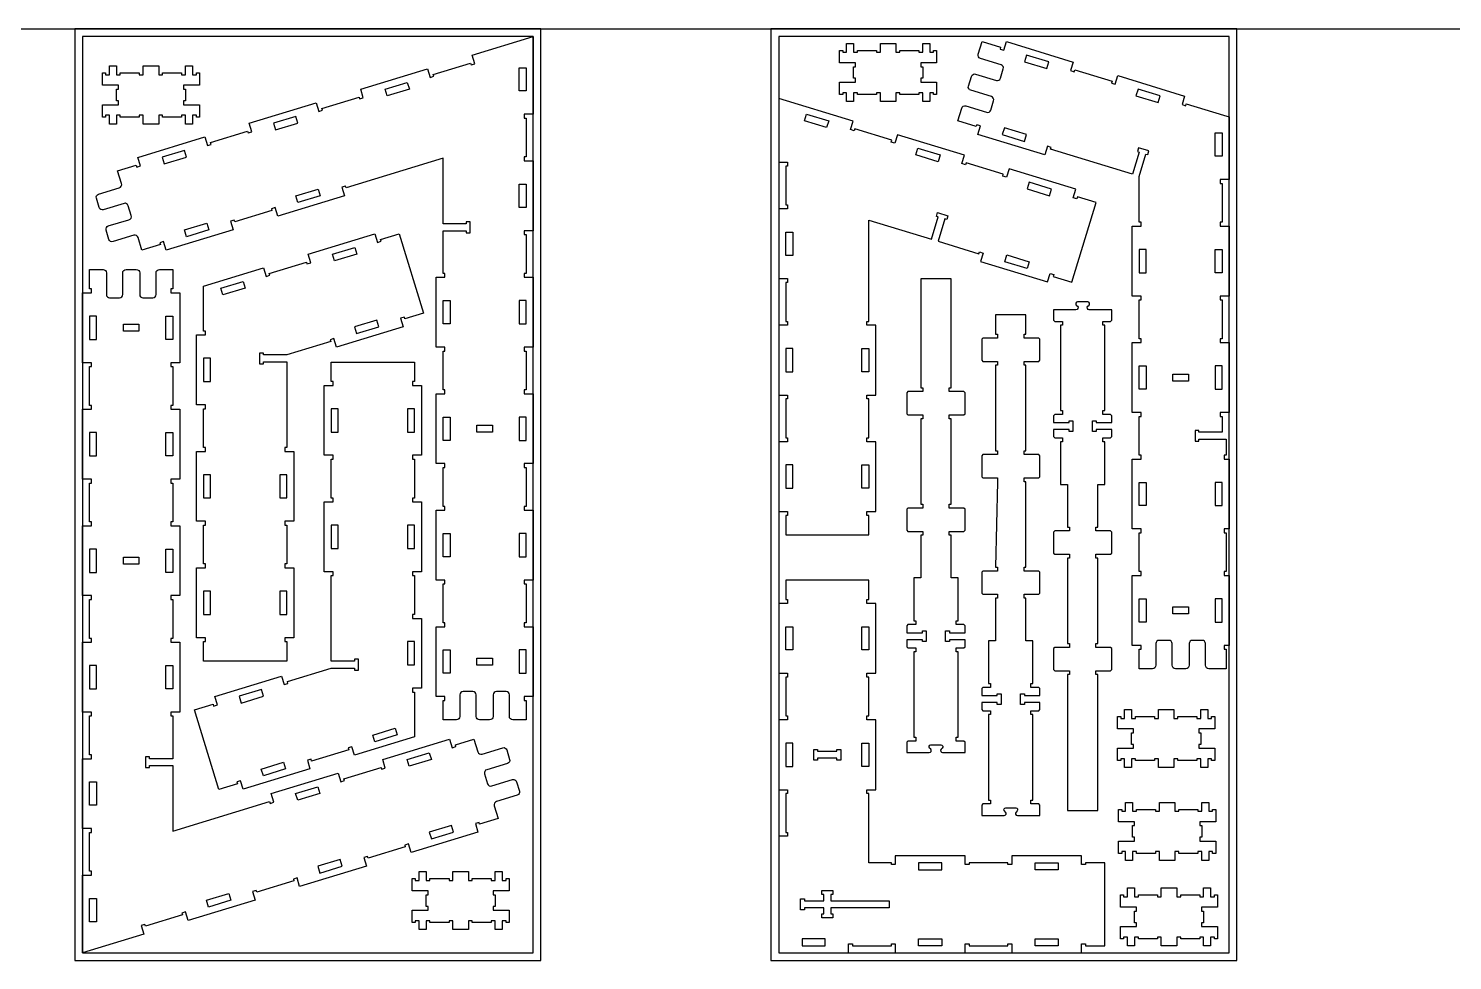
# Model space of a CAD drawing. Header units: inches. Extents: x -1745 to 48028, y -9858 to 20083.
# Drawn here: x 24337 to 28005, y 11554 to 13955 of the extents above; entities that cross this region are included whole.
import ezdxf

# ---------------------------------------------------------------- set-up
doc = ezdxf.new("R2010")
doc.units = ezdxf.units.IN
doc.header["$MEASUREMENT"] = 0
doc.header["$PDMODE"] = 34
doc.layers.add('6_ANYTOOL_CUTTHROUGH_OUTSI', color=5, linetype='Continuous')

msp = doc.modelspace()

# ---------------------------------------------------------------- linework, layer by layer
msp.add_line((16694.6, 13953.7), (31034.3, 13953.7))
at = {"color": 4}
for p, q in [((26965.1, 13868.6), (26965.1, 13868.6)), ((27215.4, 13085.5), (27215.4, 13085.5)), ((27393.4, 13085.5), (27393.4, 13085.5)), ((24788.4, 12805.3), (24788.4, 12805.3)), ((25331.2, 12615.2), (25331.2, 12615.2)), ((27215.4, 12485.5), (27215.4, 12485.5)), ((27393.4, 12485.5), (27393.4, 12485.5)), ((26287.4, 12353.7), (26287.4, 12353.7)), ((26483.4, 12053.7), (26483.4, 12053.7))]:
    msp.add_line(p, q, dxfattribs=at)
for points in [[(24456.9, 11553.7), (25656.9, 11553.7), (25656.9, 13953.7), (24456.9, 13953.7)], [(26249.4, 11553.7), (27449.4, 11553.7), (27449.4, 13953.7), (26249.4, 13953.7)], [(24476.9, 11573.7), (25636.9, 11573.7), (25636.9, 13933.7), (24476.9, 13933.7)], [(26269.4, 11573.7), (27429.4, 11573.7), (27429.4, 13933.7), (26269.4, 13933.7)], [(24958.9, 13318.9), (24957.4, 13323.6), (25053, 13352.9), (25054.5, 13348.1), (25064.1, 13351), (25057.3, 13373), (25229.5, 13425.6), (25236.2, 13403.6), (25245.8, 13406.5), (25244.3, 13411.3), (25292.1, 13425.9), (25354.6, 13221.3), (25306.8, 13206.6), (25305.4, 13211.4), (25295.8, 13208.5), (25302.5, 13186.5), (25130.4, 13133.9), (25123.7, 13155.9), (25114.1, 13153), (25115.6, 13148.2), (25002.4, 13113.6), (24942.4, 13113.6), (24942.4, 13118.6), (24932.4, 13118.6), (24932.4, 13090.6), (24942.4, 13090.6), (24942.4, 13095.6), (25002.4, 13095.6), (25002.4, 12875.3), (24997.4, 12875.3), (24997.4, 12865.3), (25020.4, 12865.3), (25020.4, 12685.3), (24997.4, 12685.3), (24997.4, 12675.3), (25002.4, 12675.3), (25002.4, 12575.3), (24997.4, 12575.3), (24997.4, 12565.3), (25020.4, 12565.3), (25020.4, 12385.3), (24997.4, 12385.3), (24997.4, 12375.3), (25002.4, 12375.3), (25002.4, 12325.3), (24788.4, 12325.3), (24788.4, 12375.3), (24793.4, 12375.3), (24793.4, 12385.3), (24770.4, 12385.3), (24770.4, 12565.3), (24793.4, 12565.3), (24793.4, 12575.3), (24788.4, 12575.3), (24788.4, 12675.3), (24793.4, 12675.3), (24793.4, 12685.3), (24770.4, 12685.3), (24770.4, 12865.3), (24793.4, 12865.3), (24793.4, 12875.3), (24788.4, 12875.3), (24788.4, 12975.3), (24793.4, 12975.3), (24793.4, 12985.3), (24770.4, 12985.3), (24770.4, 13165.3), (24793.4, 13165.3), (24793.4, 13175.3), (24788.4, 13175.3), (24788.4, 13275.3), (24788.4, 13290.8), (24942.6, 13337.9), (24949.3, 13315.9)], [(25160.7, 12101.6), (25162.2, 12096.8), (25066.6, 12067.6), (25065.1, 12072.4), (25055.5, 12069.5), (25062.2, 12047.5), (24890.1, 11994.9), (24883.4, 12016.9), (24873.8, 12014), (24875.3, 12009.2), (24827.5, 11994.6), (24764.9, 12199.2), (24812.7, 12213.8), (24814.2, 12209.1), (24823.8, 12212), (24817.1, 12234), (24989.2, 12286.6), (24995.9, 12264.6), (25005.5, 12267.5), (25004, 12272.3), (25117.2, 12306.9), (25177.2, 12306.9), (25177.2, 12301.9), (25187.2, 12301.9), (25187.2, 12329.9), (25177.2, 12329.9), (25177.2, 12324.9), (25117.2, 12324.9), (25117.2, 12545.2), (25122.2, 12545.2), (25122.2, 12555.2), (25099.2, 12555.2), (25099.2, 12735.2), (25122.2, 12735.2), (25122.2, 12745.2), (25117.2, 12745.2), (25117.2, 12845.2), (25122.2, 12845.2), (25122.2, 12855.2), (25099.2, 12855.2), (25099.2, 13035.2), (25122.2, 13035.2), (25122.2, 13045.2), (25117.2, 13045.2), (25117.2, 13095.2), (25331.2, 13095.2), (25331.2, 13045.2), (25326.2, 13045.2), (25326.2, 13035.2), (25349.2, 13035.2), (25349.2, 12855.2), (25326.2, 12855.2), (25326.2, 12845.2), (25331.2, 12845.2), (25331.2, 12745.2), (25326.2, 12745.2), (25326.2, 12735.2), (25349.2, 12735.2), (25349.2, 12555.2), (25326.2, 12555.2), (25326.2, 12545.2), (25331.2, 12545.2), (25331.2, 12445.2), (25326.2, 12445.2), (25326.2, 12435.2), (25349.2, 12435.2), (25349.2, 12255.2), (25326.2, 12255.2), (25326.2, 12245.2), (25331.2, 12245.2), (25331.2, 12145.2), (25331.2, 12129.7), (25177, 12082.6), (25170.3, 12104.6)], [(27324.4, 13064.5), (27324.4, 13046.5), (27284.4, 13046.5), (27284.4, 13064.5)], [(26501.4, 11805.7), (26501.4, 11983.7), (26496.4, 11983.7), (26496.4, 11993.7), (26519.4, 11993.7), (26519.4, 12173.7), (26496.4, 12173.7), (26496.4, 12183.7), (26501.4, 12183.7), (26501.4, 12283.7), (26496.4, 12283.7), (26496.4, 12293.7), (26519.4, 12293.7), (26519.4, 12473.7), (26496.4, 12473.7), (26496.4, 12483.7), (26501.4, 12483.7), (26501.4, 12533.7), (26287.4, 12533.7), (26287.4, 12483.7), (26292.4, 12483.7), (26292.4, 12473.7), (26269.4, 12473.7), (26269.4, 12293.7), (26292.4, 12293.7), (26292.4, 12283.7), (26287.4, 12283.7), (26287.4, 12183.7), (26292.4, 12183.7), (26292.4, 12173.7), (26269.4, 12173.7), (26269.4, 11993.7), (26292.4, 11993.7), (26292.4, 11983.7), (26287.4, 11983.7), (26287.4, 11883.7), (26292.4, 11883.7), (26292.4, 11873.7), (26269.4, 11873.7), (26269.4, 11573.7), (26449.4, 11573.7), (26449.4, 11596.7), (26459.4, 11596.7), (26459.4, 11591.7), (26559.4, 11591.7), (26559.4, 11596.7), (26569.4, 11596.7), (26569.4, 11573.7), (26749.4, 11573.7), (26749.4, 11596.7), (26759.4, 11596.7), (26759.4, 11591.7), (26859.4, 11591.7), (26859.4, 11596.7), (26869.4, 11596.7), (26869.4, 11573.7), (27049.4, 11573.7), (27049.4, 11596.7), (27059.4, 11596.7), (27059.4, 11591.7), (27109.4, 11591.7), (27109.4, 11805.7), (27059.4, 11805.7), (27059.4, 11800.7), (27049.4, 11800.7), (27049.4, 11823.7), (26869.4, 11823.7), (26869.4, 11800.7), (26859.4, 11800.7), (26859.4, 11805.7), (26759.4, 11805.7), (26759.4, 11800.7), (26749.4, 11800.7), (26749.4, 11823.7), (26569.4, 11823.7), (26569.4, 11800.7), (26559.4, 11800.7), (26559.4, 11805.7)], [(27324.4, 12464.5), (27324.4, 12446.5), (27284.4, 12446.5), (27284.4, 12464.5)], [(26419.4, 12069.7), (26419.4, 12074.7), (26369.4, 12074.7), (26369.4, 12069.7), (26359.4, 12069.7), (26359.4, 12097.7), (26369.4, 12097.7), (26369.4, 12092.7), (26419.4, 12092.7), (26419.4, 12097.7), (26429.4, 12097.7), (26429.4, 12069.7)], [(26335.4, 11689.7), (26335.4, 11684.7), (26325.4, 11684.7), (26325.4, 11712.7), (26335.4, 11712.7), (26335.4, 11707.7), (26385.4, 11707.7), (26385.4, 11723.7), (26380.4, 11723.7), (26380.4, 11733.7), (26408.4, 11733.7), (26408.4, 11723.7), (26403.4, 11723.7), (26403.4, 11707.7), (26553.4, 11707.7), (26553.4, 11689.7), (26403.4, 11689.7), (26403.4, 11673.7), (26408.4, 11673.7), (26408.4, 11663.7), (26380.4, 11663.7), (26380.4, 11673.7), (26385.4, 11673.7), (26385.4, 11689.7)]]:
    msp.add_lwpolyline(points, close=True)
for points in [[(26462.1, 13826.3), (26462.1, 13856.3), (26467.1, 13856.3), (26467.1, 13866.3), (26426.1, 13866.3), (26426.1, 13898.3), (26434.1, 13898.3), (26434.1, 13893.3), (26444.1, 13893.3), (26444.1, 13916.3), (26462.1, 13916.3), (26462.1, 13893.3), (26472.1, 13893.3), (26472.1, 13898.3), (26521.1, 13898.3), (26521.1, 13893.3), (26531.1, 13893.3), (26531.1, 13916.3), (26571.1, 13916.3), (26571.1, 13893.3), (26581.1, 13893.3), (26581.1, 13898.3), (26630.1, 13898.3), (26630.1, 13893.3), (26640.1, 13893.3), (26640.1, 13916.3), (26658.1, 13916.3), (26658.1, 13893.3), (26668.1, 13893.3), (26668.1, 13898.3), (26676.1, 13898.3), (26676.1, 13866.3), (26635.1, 13866.3), (26635.1, 13856.3), (26640.1, 13856.3), (26640.1, 13826.3), (26635.1, 13826.3), (26635.1, 13816.3), (26676.1, 13816.3), (26676.1, 13784.3), (26668.1, 13784.3), (26668.1, 13789.3), (26658.1, 13789.3), (26658.1, 13766.3), (26640.1, 13766.3), (26640.1, 13789.3), (26630.1, 13789.3), (26630.1, 13784.3), (26581.1, 13784.3), (26581.1, 13789.3), (26571.1, 13789.3), (26571.1, 13766.3), (26531.1, 13766.3), (26531.1, 13789.3), (26521.1, 13789.3), (26521.1, 13784.3), (26472.1, 13784.3), (26472.1, 13789.3), (26462.1, 13789.3), (26462.1, 13766.3), (26444.1, 13766.3), (26444.1, 13789.3), (26434.1, 13789.3), (26434.1, 13784.3), (26426.1, 13784.3), (26426.1, 13816.3), (26467.1, 13816.3), (26467.1, 13826.3), (26462.1, 13826.3)], [(24563.8, 13768.3), (24563.8, 13798.3), (24568.8, 13798.3), (24568.8, 13808.3), (24527.8, 13808.3), (24527.8, 13840.3), (24535.8, 13840.3), (24535.8, 13835.3), (24545.8, 13835.3), (24545.8, 13858.3), (24563.8, 13858.3), (24563.8, 13835.3), (24573.8, 13835.3), (24573.8, 13840.3), (24622.8, 13840.3), (24622.8, 13835.3), (24632.8, 13835.3), (24632.8, 13858.3), (24672.8, 13858.3), (24672.8, 13835.3), (24682.8, 13835.3), (24682.8, 13840.3), (24731.8, 13840.3), (24731.8, 13835.3), (24741.8, 13835.3), (24741.8, 13858.3), (24759.8, 13858.3), (24759.8, 13835.3), (24769.8, 13835.3), (24769.8, 13840.3), (24777.8, 13840.3), (24777.8, 13808.3), (24736.8, 13808.3), (24736.8, 13798.3), (24741.8, 13798.3), (24741.8, 13768.3), (24736.8, 13768.3), (24736.8, 13758.3), (24777.8, 13758.3), (24777.8, 13726.3), (24769.8, 13726.3), (24769.8, 13731.3), (24759.8, 13731.3), (24759.8, 13708.3), (24741.8, 13708.3), (24741.8, 13731.3), (24731.8, 13731.3), (24731.8, 13726.3), (24682.8, 13726.3), (24682.8, 13731.3), (24672.8, 13731.3), (24672.8, 13708.3), (24632.8, 13708.3), (24632.8, 13731.3), (24622.8, 13731.3), (24622.8, 13726.3), (24573.8, 13726.3), (24573.8, 13731.3), (24563.8, 13731.3), (24563.8, 13708.3), (24545.8, 13708.3), (24545.8, 13731.3), (24535.8, 13731.3), (24535.8, 13726.3), (24527.8, 13726.3), (24527.8, 13758.3), (24568.8, 13758.3), (24568.8, 13768.3), (24563.8, 13768.3)], [(26269.4, 13310.3), (26292.4, 13310.3), (26292.4, 13300.3), (26287.4, 13300.3), (26287.4, 13200.3), (26292.4, 13200.3), (26292.4, 13190.3), (26269.4, 13190.3), (26269.4, 13010.3), (26292.4, 13010.3), (26292.4, 13000.3), (26287.4, 13000.3), (26287.4, 12900.3), (26292.4, 12900.3), (26292.4, 12890.3), (26269.4, 12890.3), (26269.4, 12710.3), (26292.4, 12710.3), (26292.4, 12700.3), (26287.4, 12700.3), (26287.4, 12650.3), (26501.4, 12650.3), (26501.4, 12700.3), (26496.4, 12700.3), (26496.4, 12710.3), (26519.4, 12710.3), (26519.4, 12890.3), (26496.4, 12890.3), (26496.4, 12900.3), (26501.4, 12900.3), (26501.4, 13000.3), (26496.4, 13000.3), (26496.4, 13010.3), (26519.4, 13010.3), (26519.4, 13190.3), (26496.4, 13190.3), (26496.4, 13200.3), (26501.4, 13200.3), (26501.4, 13461.1), (26662.6, 13411.9), (26680.1, 13469.3), (26675.3, 13470.7), (26678.3, 13480.3), (26705, 13472.1), (26702.1, 13462.5), (26697.3, 13464), (26679.8, 13406.6), (26785, 13374.5), (26786.5, 13379.3), (26796, 13376.3), (26789.3, 13354.3), (26961.4, 13301.7), (26968.2, 13323.7), (26977.7, 13320.8), (26976.3, 13316), (27024.1, 13301.4), (27086.6, 13506.1), (27038.8, 13520.7), (27037.3, 13515.9), (27027.8, 13518.8), (27034.5, 13540.8), (26862.4, 13593.4), (26855.6, 13571.4), (26846.1, 13574.4), (26847.5, 13579.1), (26751.9, 13608.4), (26750.4, 13603.6), (26740.9, 13606.5), (26747.6, 13628.5), (26575.4, 13681.1), (26568.7, 13659.1), (26559.2, 13662), (26560.6, 13666.8), (26465, 13696), (26463.5, 13691.2), (26454, 13694.2), (26460.7, 13716.2), (26269.4, 13774.6), (26269.4, 13610.3), (26292.4, 13610.3), (26292.4, 13600.3), (26287.4, 13600.3), (26287.4, 13500.3), (26292.4, 13500.3), (26292.4, 13490.3), (26269.4, 13490.3), (26269.4, 13310.3)], [(24581.9, 13192.7), (24621.9, 13192.7), (24621.9, 13174.7), (24581.9, 13174.7), (24581.9, 13192.7)], [(25531.9, 12914.7), (25491.9, 12914.7), (25491.9, 12932.7), (25531.9, 12932.7), (25531.9, 12914.7)], [(24581.9, 12592.7), (24621.9, 12592.7), (24621.9, 12574.7), (24581.9, 12574.7), (24581.9, 12592.7)], [(25531.9, 12314.7), (25491.9, 12314.7), (25491.9, 12332.7), (25531.9, 12332.7), (25531.9, 12314.7)], [(27178.2, 12110.6), (27178.2, 12140.6), (27183.2, 12140.6), (27183.2, 12150.6), (27142.2, 12150.6), (27142.2, 12182.6), (27150.2, 12182.6), (27150.2, 12177.6), (27160.2, 12177.6), (27160.2, 12200.6), (27178.2, 12200.6), (27178.2, 12177.6), (27188.2, 12177.6), (27188.2, 12182.6), (27237.2, 12182.6), (27237.2, 12177.6), (27247.2, 12177.6), (27247.2, 12200.6), (27287.2, 12200.6), (27287.2, 12177.6), (27297.2, 12177.6), (27297.2, 12182.6), (27346.2, 12182.6), (27346.2, 12177.6), (27356.2, 12177.6), (27356.2, 12200.6), (27374.2, 12200.6), (27374.2, 12177.6), (27384.2, 12177.6), (27384.2, 12182.6), (27392.2, 12182.6), (27392.2, 12150.6), (27351.2, 12150.6), (27351.2, 12140.6), (27356.2, 12140.6), (27356.2, 12110.6), (27351.2, 12110.6), (27351.2, 12100.6), (27392.2, 12100.6), (27392.2, 12068.6), (27384.2, 12068.6), (27384.2, 12073.6), (27374.2, 12073.6), (27374.2, 12050.6), (27356.2, 12050.6), (27356.2, 12073.6), (27346.2, 12073.6), (27346.2, 12068.6), (27297.2, 12068.6), (27297.2, 12073.6), (27287.2, 12073.6), (27287.2, 12050.6), (27247.2, 12050.6), (27247.2, 12073.6), (27237.2, 12073.6), (27237.2, 12068.6), (27188.2, 12068.6), (27188.2, 12073.6), (27178.2, 12073.6), (27178.2, 12050.6), (27160.2, 12050.6), (27160.2, 12073.6), (27150.2, 12073.6), (27150.2, 12068.6), (27142.2, 12068.6), (27142.2, 12100.6), (27183.2, 12100.6), (27183.2, 12110.6), (27178.2, 12110.6)], [(27180.7, 11871.2), (27180.7, 11901.2), (27185.7, 11901.2), (27185.7, 11911.2), (27144.7, 11911.2), (27144.7, 11943.2), (27152.7, 11943.2), (27152.7, 11938.2), (27162.7, 11938.2), (27162.7, 11961.2), (27180.7, 11961.2), (27180.7, 11938.2), (27190.7, 11938.2), (27190.7, 11943.2), (27239.7, 11943.2), (27239.7, 11938.2), (27249.7, 11938.2), (27249.7, 11961.2), (27289.7, 11961.2), (27289.7, 11938.2), (27299.7, 11938.2), (27299.7, 11943.2), (27348.7, 11943.2), (27348.7, 11938.2), (27358.7, 11938.2), (27358.7, 11961.2), (27376.7, 11961.2), (27376.7, 11938.2), (27386.7, 11938.2), (27386.7, 11943.2), (27394.7, 11943.2), (27394.7, 11911.2), (27353.7, 11911.2), (27353.7, 11901.2), (27358.7, 11901.2), (27358.7, 11871.2), (27353.7, 11871.2), (27353.7, 11861.2), (27394.7, 11861.2), (27394.7, 11829.2), (27386.7, 11829.2), (27386.7, 11834.2), (27376.7, 11834.2), (27376.7, 11811.2), (27358.7, 11811.2), (27358.7, 11834.2), (27348.7, 11834.2), (27348.7, 11829.2), (27299.7, 11829.2), (27299.7, 11834.2), (27289.7, 11834.2), (27289.7, 11811.2), (27249.7, 11811.2), (27249.7, 11834.2), (27239.7, 11834.2), (27239.7, 11829.2), (27190.7, 11829.2), (27190.7, 11834.2), (27180.7, 11834.2), (27180.7, 11811.2), (27162.7, 11811.2), (27162.7, 11834.2), (27152.7, 11834.2), (27152.7, 11829.2), (27144.7, 11829.2), (27144.7, 11861.2), (27185.7, 11861.2), (27185.7, 11871.2), (27180.7, 11871.2)], [(25361.3, 11693.3), (25361.3, 11723.3), (25366.3, 11723.3), (25366.3, 11733.3), (25325.3, 11733.3), (25325.3, 11765.3), (25333.3, 11765.3), (25333.3, 11760.3), (25343.3, 11760.3), (25343.3, 11783.3), (25361.3, 11783.3), (25361.3, 11760.3), (25371.3, 11760.3), (25371.3, 11765.3), (25420.3, 11765.3), (25420.3, 11760.3), (25430.3, 11760.3), (25430.3, 11783.3), (25470.3, 11783.3), (25470.3, 11760.3), (25480.3, 11760.3), (25480.3, 11765.3), (25529.3, 11765.3), (25529.3, 11760.3), (25539.3, 11760.3), (25539.3, 11783.3), (25557.3, 11783.3), (25557.3, 11760.3), (25567.3, 11760.3), (25567.3, 11765.3), (25575.3, 11765.3), (25575.3, 11733.3), (25534.3, 11733.3), (25534.3, 11723.3), (25539.3, 11723.3), (25539.3, 11693.3), (25534.3, 11693.3), (25534.3, 11683.3), (25575.3, 11683.3), (25575.3, 11651.3), (25567.3, 11651.3), (25567.3, 11656.3), (25557.3, 11656.3), (25557.3, 11633.3), (25539.3, 11633.3), (25539.3, 11656.3), (25529.3, 11656.3), (25529.3, 11651.3), (25480.3, 11651.3), (25480.3, 11656.3), (25470.3, 11656.3), (25470.3, 11633.3), (25430.3, 11633.3), (25430.3, 11656.3), (25420.3, 11656.3), (25420.3, 11651.3), (25371.3, 11651.3), (25371.3, 11656.3), (25361.3, 11656.3), (25361.3, 11633.3), (25343.3, 11633.3), (25343.3, 11656.3), (25333.3, 11656.3), (25333.3, 11651.3), (25325.3, 11651.3), (25325.3, 11683.3), (25366.3, 11683.3), (25366.3, 11693.3), (25361.3, 11693.3)], [(27185.5, 11651.2), (27185.5, 11681.2), (27190.5, 11681.2), (27190.5, 11691.2), (27149.5, 11691.2), (27149.5, 11723.2), (27157.5, 11723.2), (27157.5, 11718.2), (27167.5, 11718.2), (27167.5, 11741.2), (27185.5, 11741.2), (27185.5, 11718.2), (27195.5, 11718.2), (27195.5, 11723.2), (27244.5, 11723.2), (27244.5, 11718.2), (27254.5, 11718.2), (27254.5, 11741.2), (27294.5, 11741.2), (27294.5, 11718.2), (27304.5, 11718.2), (27304.5, 11723.2), (27353.5, 11723.2), (27353.5, 11718.2), (27363.5, 11718.2), (27363.5, 11741.2), (27381.5, 11741.2), (27381.5, 11718.2), (27391.5, 11718.2), (27391.5, 11723.2), (27399.5, 11723.2), (27399.5, 11691.2), (27358.5, 11691.2), (27358.5, 11681.2), (27363.5, 11681.2), (27363.5, 11651.2), (27358.5, 11651.2), (27358.5, 11641.2), (27399.5, 11641.2), (27399.5, 11609.2), (27391.5, 11609.2), (27391.5, 11614.2), (27381.5, 11614.2), (27381.5, 11591.2), (27363.5, 11591.2), (27363.5, 11614.2), (27353.5, 11614.2), (27353.5, 11609.2), (27304.5, 11609.2), (27304.5, 11614.2), (27294.5, 11614.2), (27294.5, 11591.2), (27254.5, 11591.2), (27254.5, 11614.2), (27244.5, 11614.2), (27244.5, 11609.2), (27195.5, 11609.2), (27195.5, 11614.2), (27185.5, 11614.2), (27185.5, 11591.2), (27167.5, 11591.2), (27167.5, 11614.2), (27157.5, 11614.2), (27157.5, 11609.2), (27149.5, 11609.2), (27149.5, 11641.2), (27190.5, 11641.2), (27190.5, 11651.2), (27185.5, 11651.2)]]:
    msp.add_lwpolyline(points)
for points in [[(27317.5, 13755.7), (27319, 13760.5), (27414.6, 13731.3), (27429.4, 13726.7), (27429.4, 13565.5), (27406.4, 13565.5), (27406.4, 13555.5), (27411.4, 13555.5), (27411.4, 13455.5), (27406.4, 13455.5), (27406.4, 13445.5), (27429.4, 13445.5), (27429.4, 13265.5), (27406.4, 13265.5), (27406.4, 13255.5), (27411.4, 13255.5), (27411.4, 13155.5), (27406.4, 13155.5), (27406.4, 13145.5), (27429.4, 13145.5), (27429.4, 12965.5), (27406.4, 12965.5), (27406.4, 12955.5), (27411.4, 12955.5), (27411.4, 12914.5), (27351.4, 12914.5), (27351.4, 12919.5), (27341.4, 12919.5), (27341.4, 12891.5), (27351.4, 12891.5), (27351.4, 12896.5), (27411.4, 12896.5), (27421.4, 12896.5), (27421.4, 12855.5), (27416.4, 12855.5), (27416.4, 12845.5), (27429.4, 12845.5), (27429.4, 12665.5), (27416.4, 12665.5), (27416.4, 12655.5), (27421.4, 12655.5), (27421.4, 12555.5), (27416.4, 12555.5), (27416.4, 12545.5), (27429.4, 12545.5), (27429.4, 12365.5), (27416.4, 12365.5), (27416.4, 12355.5), (27421.4, 12355.5), (27421.4, 12305.5), (27411.4, 12305.5), (27377.1, 12305.5, -0.414214), (27368.3, 12314.3), (27368.3, 12370.1, 0.414214), (27360, 12378.5), (27334.6, 12378.5, 0.414214), (27326.3, 12370.1), (27326.3, 12314.3, -0.414214), (27317.5, 12305.5), (27291.3, 12305.5, -0.414214), (27282.5, 12314.3), (27282.5, 12370.1, 0.414214), (27274.2, 12378.5), (27248.9, 12378.5, 0.414214), (27240.5, 12370.1), (27240.5, 12314.3, -0.414214), (27231.7, 12305.5), (27197.4, 12305.5), (27197.4, 12355.5), (27202.4, 12355.5), (27202.4, 12365.5), (27179.4, 12365.5), (27179.4, 12545.5), (27202.4, 12545.5), (27202.4, 12555.5), (27197.4, 12555.5), (27197.4, 12655.5), (27202.4, 12655.5), (27202.4, 12665.5), (27179.4, 12665.5), (27179.4, 12845.5), (27202.4, 12845.5), (27202.4, 12855.5), (27197.4, 12855.5), (27197.4, 12955.5), (27202.4, 12955.5), (27202.4, 12965.5), (27179.4, 12965.5), (27179.4, 13145.5), (27202.4, 13145.5), (27202.4, 13155.5), (27197.4, 13155.5), (27197.4, 13255.5), (27202.4, 13255.5), (27202.4, 13265.5), (27179.4, 13265.5), (27179.4, 13445.5), (27202.4, 13445.5), (27202.4, 13455.5), (27197.4, 13455.5), (27197.4, 13573.8), (27214.9, 13631.2), (27219.7, 13629.8), (27222.7, 13639.3), (27195.9, 13647.5), (27193, 13637.9), (27197.7, 13636.5), (27180.2, 13579.1), (26969.5, 13643.5), (26971, 13648.3), (26961.4, 13651.2), (26954.7, 13629.2), (26782.5, 13681.8), (26789.3, 13703.8), (26779.7, 13706.7), (26778.2, 13701.9), (26730.4, 13716.5), (26740.5, 13749.3, -0.414214), (26751.4, 13755.2), (26804.7, 13738.9, 0.414214), (26815.2, 13744.4), (26822.6, 13768.6, 0.414214), (26817, 13779.1), (26763.7, 13795.4, -0.414214), (26757.9, 13806.4), (26765.5, 13831.4, -0.414214), (26776.5, 13837.2), (26829.8, 13820.9, 0.414214), (26840.3, 13826.5), (26847.6, 13850.7, 0.414214), (26842.1, 13861.1), (26788.8, 13877.4, -0.414214), (26782.9, 13888.4), (26793, 13921.2), (26840.8, 13906.6), (26839.3, 13901.8), (26848.9, 13898.9), (26855.6, 13920.9), (27027.7, 13868.3), (27021, 13846.3), (27030.6, 13843.4), (27032, 13848.1), (27127.7, 13818.9), (27126.2, 13814.1), (27135.8, 13811.2), (27142.5, 13833.2), (27314.7, 13780.6), (27307.9, 13758.6)], [(26746.2, 12719.2), (26708.2, 12719.2), (26708.2, 12729.2), (26713.2, 12729.2), (26713.2, 12949.2), (26708.2, 12949.2), (26708.2, 12959.2), (26746.2, 12959.2), (26749.2, 12962.2), (26749.2, 13016.2), (26746.2, 13019.2), (26708.2, 13019.2), (26708.2, 13029.2), (26713.2, 13029.2), (26713.2, 13309.5), (26635.2, 13309.5), (26635.2, 13029.2), (26640.2, 13029.2), (26640.2, 13019.2), (26602.2, 13019.2), (26599.2, 13016.2), (26599.2, 12962.2), (26602.2, 12959.2), (26640.2, 12959.2), (26640.2, 12949.2), (26635.2, 12949.2), (26635.2, 12729.2), (26640.2, 12729.2), (26640.2, 12719.2), (26602.2, 12719.2), (26599.2, 12716.2), (26599.2, 12662.2), (26602.2, 12659.2), (26640.2, 12659.2), (26640.2, 12649.2), (26635.2, 12649.2), (26635.2, 12539.2), (26617.2, 12539.2), (26617.2, 12429.2), (26622.2, 12429.2), (26622.2, 12419.2), (26602.2, 12419.2), (26599.2, 12416.2), (26599.2, 12398.2), (26639.2, 12398.2), (26639.2, 12403.2), (26649.2, 12403.2), (26649.2, 12375.2), (26639.2, 12375.2), (26639.2, 12380.2), (26599.2, 12380.2), (26599.2, 12362.2), (26602.2, 12359.2), (26622.2, 12359.2), (26622.2, 12349.2), (26617.2, 12349.2), (26617.2, 12129.2), (26622.2, 12129.2), (26622.2, 12119.2), (26602.2, 12119.2), (26599.2, 12116.2), (26599.2, 12089.2), (26657.1, 12089.2, 0.668179), (26660.8, 12098.2), (26657.8, 12101.1, -0.668179), (26661.2, 12109.2), (26687.2, 12109.2, -0.668179), (26690.5, 12101.1), (26687.6, 12098.2, 0.668179), (26691.3, 12089.2), (26749.2, 12089.2), (26749.2, 12116.2), (26746.2, 12119.2), (26726.2, 12119.2), (26726.2, 12129.2), (26731.2, 12129.2), (26731.2, 12349.2), (26726.2, 12349.2), (26726.2, 12359.2), (26746.2, 12359.2), (26749.2, 12362.2), (26749.2, 12380.2), (26709.2, 12380.2), (26709.2, 12375.2), (26699.2, 12375.2), (26699.2, 12403.2), (26709.2, 12403.2), (26709.2, 12398.2), (26749.2, 12398.2), (26749.2, 12416.2), (26746.2, 12419.2), (26726.2, 12419.2), (26726.2, 12429.2), (26731.2, 12429.2), (26731.2, 12539.2), (26713.2, 12539.2), (26713.2, 12649.2), (26708.2, 12649.2), (26708.2, 12659.2), (26746.2, 12659.2), (26749.2, 12662.2), (26749.2, 12716.2)], [(26980.1, 12300.3), (27018.1, 12300.3), (27018.1, 12290.3), (27013.1, 12290.3), (27013.1, 11940.3), (27091.1, 11940.3), (27091.1, 12290.3), (27086.1, 12290.3), (27086.1, 12300.3), (27124.1, 12300.3), (27127.1, 12303.3), (27127.1, 12357.3), (27124.1, 12360.3), (27086.1, 12360.3), (27086.1, 12370.3), (27091.1, 12370.3), (27091.1, 12590.3), (27086.1, 12590.3), (27086.1, 12600.3), (27124.1, 12600.3), (27127.1, 12603.3), (27127.1, 12657.3), (27124.1, 12660.3), (27086.1, 12660.3), (27086.1, 12670.3), (27091.1, 12670.3), (27091.1, 12780.3), (27109.1, 12780.3), (27109.1, 12890.3), (27104.1, 12890.3), (27104.1, 12900.3), (27124.1, 12900.3), (27127.1, 12903.3), (27127.1, 12921.3), (27087.1, 12921.3), (27087.1, 12916.3), (27077.1, 12916.3), (27077.1, 12944.3), (27087.1, 12944.3), (27087.1, 12939.3), (27127.1, 12939.3), (27127.1, 12957.3), (27124.1, 12960.3), (27104.1, 12960.3), (27104.1, 12970.3), (27109.1, 12970.3), (27109.1, 13190.3), (27104.1, 13190.3), (27104.1, 13200.3), (27124.1, 13200.3), (27127.1, 13203.3), (27127.1, 13230.3), (27069.2, 13230.3, -0.668179), (27065.5, 13239.3), (27068.4, 13242.2, 0.668179), (27065, 13250.4), (27039.1, 13250.4, 0.668179), (27035.7, 13242.2), (27038.7, 13239.3, -0.668179), (27034.9, 13230.3), (26977.1, 13230.3), (26977.1, 13203.3), (26980.1, 13200.3), (27000.1, 13200.3), (27000.1, 13190.3), (26995.1, 13190.3), (26995.1, 12970.3), (27000.1, 12970.3), (27000.1, 12960.3), (26980.1, 12960.3), (26977.1, 12957.3), (26977.1, 12939.3), (27017.1, 12939.3), (27017.1, 12944.3), (27027.1, 12944.3), (27027.1, 12916.3), (27017.1, 12916.3), (27017.1, 12921.3), (26977.1, 12921.3), (26977.1, 12903.3), (26980.1, 12900.3), (27000.1, 12900.3), (27000.1, 12890.3), (26995.1, 12890.3), (26995.1, 12780.3), (27013.1, 12780.3), (27013.1, 12670.3), (27018.1, 12670.3), (27018.1, 12660.3), (26980.1, 12660.3), (26977.1, 12657.3), (26977.1, 12603.3), (26980.1, 12600.3), (27018.1, 12600.3), (27018.1, 12590.3), (27013.1, 12590.3), (27013.1, 12370.3), (27018.1, 12370.3), (27018.1, 12360.3), (26980.1, 12360.3), (26977.1, 12357.3), (26977.1, 12303.3)], [(26901, 12857.1), (26901, 12867.1), (26906, 12867.1), (26906, 13087.1), (26901, 13087.1), (26901, 13097.1), (26939, 13097.1), (26942, 13100.1), (26942, 13154.1), (26939, 13157.1), (26901, 13157.1), (26901, 13167.1), (26906, 13167.1), (26906, 13217.1), (26828, 13217.1), (26828, 13167.1), (26833, 13167.1), (26833, 13157.1), (26795, 13157.1), (26792, 13154.1), (26792, 13100.1), (26795, 13097.1), (26833, 13097.1), (26833, 13087.1), (26828, 13087.1), (26828, 12867.1), (26833, 12867.1), (26833, 12857.1), (26795, 12857.1), (26792, 12854.1), (26792, 12800.1), (26795, 12797.1), (26833, 12797.1), (26833, 12787.1), (26828, 12567.1), (26833, 12567.1), (26833, 12557.1), (26795, 12557.1), (26792, 12554.1), (26792, 12500.1), (26795, 12497.1), (26833, 12497.1), (26833, 12487.1), (26828, 12487.1), (26828, 12377.1), (26810, 12377.1), (26810, 12267.1), (26815, 12267.1), (26815, 12257.1), (26795, 12257.1), (26792, 12254.1), (26792, 12236.1), (26832, 12236.1), (26832, 12241.1), (26842, 12241.1), (26842, 12213.1), (26832, 12213.1), (26832, 12218.1), (26792, 12218.1), (26792, 12200.1), (26795, 12197.1), (26815, 12197.1), (26815, 12187.1), (26810, 12187.1), (26810, 11967.1), (26815, 11967.1), (26815, 11957.1), (26795, 11957.1), (26792, 11954.1), (26792, 11927.1), (26849.8, 11927.1, 0.668179), (26853.6, 11936.1), (26850.6, 11939, -0.668179), (26854, 11947.1), (26879.9, 11947.1, -0.668179), (26883.3, 11939), (26880.4, 11936.1, 0.668179), (26884.1, 11927.1), (26942, 11927.1), (26942, 11954.1), (26939, 11957.1), (26919, 11957.1), (26919, 11967.1), (26924, 11967.1), (26924, 12187.1), (26919, 12187.1), (26919, 12197.1), (26939, 12197.1), (26942, 12200.1), (26942, 12218.1), (26902, 12218.1), (26902, 12213.1), (26892, 12213.1), (26892, 12241.1), (26902, 12241.1), (26902, 12236.1), (26942, 12236.1), (26942, 12254.1), (26939, 12257.1), (26919, 12257.1), (26919, 12267.1), (26924, 12267.1), (26924, 12377.1), (26906, 12377.1), (26906, 12487.1), (26901, 12487.1), (26901, 12497.1), (26939, 12497.1), (26942, 12500.1), (26942, 12554.1), (26939, 12557.1), (26901, 12557.1), (26901, 12567.1), (26906, 12567.1), (26906, 12787.1), (26901, 12787.1), (26901, 12797.1), (26939, 12797.1), (26942, 12800.1), (26942, 12854.1), (26939, 12857.1)]]:
    msp.add_lwpolyline(points, format="xyb", close=True)
for points in [[(26902.5, 13868.9), (26959.8, 13851.4), (26965.1, 13868.6), (26907.7, 13886.1)], [(25618.9, 13793.7), (25600.9, 13793.7), (25600.9, 13853.7), (25618.9, 13853.7)], [(25260.8, 13781.2), (25255.5, 13798.4), (25312.9, 13815.9), (25318.2, 13798.7)], [(27252, 13780.9), (27194.6, 13798.5), (27189.4, 13781.2), (27246.8, 13763.7)], [(24968.6, 13710.7), (24973.9, 13693.5), (25031.3, 13711), (25026, 13728.2)], [(26398, 13716.5), (26392.8, 13699.3), (26335.4, 13716.8), (26340.7, 13734)], [(26845.2, 13681.5), (26902.6, 13663.9), (26907.8, 13681.2), (26850.4, 13698.7)], [(27411.4, 13625.5), (27393.4, 13625.5), (27393.4, 13685.5), (27411.4, 13685.5)], [(26684.9, 13628.8), (26679.7, 13611.6), (26622.3, 13629.1), (26627.6, 13646.3)], [(24681.7, 13623), (24687, 13605.8), (24744.4, 13623.4), (24739.1, 13640.6)], [(25031.2, 13506), (25025.9, 13523.3), (25083.3, 13540.8), (25088.6, 13523.6)], [(25618.9, 13493.7), (25600.9, 13493.7), (25600.9, 13553.7), (25618.9, 13553.7)], [(26909.2, 13541.5), (26966.6, 13523.9), (26971.9, 13541.1), (26914.5, 13558.7)], [(24744.3, 13418.4), (24739, 13435.6), (24796.4, 13453.1), (24801.7, 13435.9)], [(26305.4, 13370.3), (26287.4, 13370.3), (26287.4, 13430.3), (26305.4, 13430.3)], [(25120, 13373.3), (25177.4, 13390.9), (25182.6, 13373.6), (25125.2, 13356.1)], [(27197.4, 13385.5), (27197.4, 13325.5), (27215.4, 13325.5), (27215.4, 13385.5)], [(27411.4, 13385.5), (27411.4, 13325.5), (27393.4, 13325.5), (27393.4, 13385.5)], [(26857.2, 13371.2), (26914.6, 13353.7), (26909.3, 13336.5), (26851.9, 13354)], [(24833.1, 13285.7), (24890.4, 13303.2), (24895.7, 13286), (24838.3, 13268.4)], [(25422.9, 13253.7), (25422.9, 13193.7), (25404.9, 13193.7), (25404.9, 13253.7)], [(25600.9, 13253.7), (25600.9, 13193.7), (25618.9, 13193.7), (25618.9, 13253.7)], [(24494.9, 13153.7), (24512.9, 13153.7), (24512.9, 13213.7), (24494.9, 13213.7)], [(24708.9, 13153.7), (24690.9, 13153.7), (24690.9, 13213.7), (24708.9, 13213.7)], [(25182.5, 13168.7), (25239.9, 13186.2), (25234.6, 13203.4), (25177.2, 13185.9)], [(26287.4, 13070.3), (26305.4, 13070.3), (26305.4, 13130.3), (26287.4, 13130.3)], [(26501.4, 13070.3), (26483.4, 13070.3), (26483.4, 13130.3), (26501.4, 13130.3)], [(24806.4, 13105.3), (24788.4, 13105.3), (24788.4, 13045.3), (24806.4, 13045.3)], [(27197.4, 13025.5), (27197.4, 13085.5), (27215.4, 13085.5), (27215.4, 13025.5)], [(27411.4, 13085.5), (27393.4, 13085.5), (27393.4, 13025.5), (27411.4, 13025.5)], [(25117.2, 12975.2), (25117.2, 12915.2), (25135.2, 12915.2), (25135.2, 12975.2)], [(25313.2, 12975.2), (25313.2, 12915.2), (25331.2, 12915.2), (25331.2, 12975.2)], [(25422.9, 12953.7), (25422.9, 12893.7), (25404.9, 12893.7), (25404.9, 12953.7)], [(25600.9, 12953.7), (25600.9, 12893.7), (25618.9, 12893.7), (25618.9, 12953.7)], [(24494.9, 12853.7), (24512.9, 12853.7), (24512.9, 12913.7), (24494.9, 12913.7)], [(24708.9, 12853.7), (24690.9, 12853.7), (24690.9, 12913.7), (24708.9, 12913.7)], [(24806.4, 12745.3), (24806.4, 12805.3), (24788.4, 12805.3), (24788.4, 12745.3)], [(25002.4, 12745.3), (25002.4, 12805.3), (24984.4, 12805.3), (24984.4, 12745.3)], [(26287.4, 12770.3), (26305.4, 12770.3), (26305.4, 12830.3), (26287.4, 12830.3)], [(26501.4, 12770.3), (26483.4, 12770.3), (26483.4, 12830.3), (26501.4, 12830.3)], [(27197.4, 12785.5), (27215.4, 12785.5), (27215.4, 12725.5), (27197.4, 12725.5)], [(27411.4, 12785.5), (27393.4, 12785.5), (27393.4, 12725.5), (27411.4, 12725.5)], [(25117.2, 12675.2), (25117.2, 12615.2), (25135.2, 12615.2), (25135.2, 12675.2)], [(25313.2, 12675.2), (25313.2, 12615.2), (25331.2, 12615.2), (25331.2, 12675.2)], [(25404.9, 12653.7), (25422.9, 12653.7), (25422.9, 12593.7), (25404.9, 12593.7)], [(25618.9, 12653.7), (25600.9, 12653.7), (25600.9, 12593.7), (25618.9, 12593.7)], [(24512.9, 12553.7), (24512.9, 12613.7), (24494.9, 12613.7), (24494.9, 12553.7)], [(24690.9, 12553.7), (24690.9, 12613.7), (24708.9, 12613.7), (24708.9, 12553.7)], [(24806.4, 12445.3), (24806.4, 12505.3), (24788.4, 12505.3), (24788.4, 12445.3)], [(25002.4, 12445.3), (25002.4, 12505.3), (24984.4, 12505.3), (24984.4, 12445.3)], [(27197.4, 12425.5), (27197.4, 12485.5), (27215.4, 12485.5), (27215.4, 12425.5)], [(27411.4, 12425.5), (27411.4, 12485.5), (27393.4, 12485.5), (27393.4, 12425.5)], [(26287.4, 12413.7), (26305.4, 12413.7), (26305.4, 12353.7), (26287.4, 12353.7)], [(26483.4, 12413.7), (26501.4, 12413.7), (26501.4, 12353.7), (26483.4, 12353.7)], [(25313.2, 12315.2), (25331.2, 12315.2), (25331.2, 12375.2), (25313.2, 12375.2)], [(25404.9, 12353.7), (25422.9, 12353.7), (25422.9, 12293.7), (25404.9, 12293.7)], [(25618.9, 12353.7), (25600.9, 12353.7), (25600.9, 12293.7), (25618.9, 12293.7)], [(24512.9, 12253.7), (24512.9, 12313.7), (24494.9, 12313.7), (24494.9, 12253.7)], [(24690.9, 12253.7), (24690.9, 12313.7), (24708.9, 12313.7), (24708.9, 12253.7)], [(24937.1, 12251.8), (24879.7, 12234.3), (24885, 12217.1), (24942.3, 12234.6)], [(25286.5, 12134.8), (25229.1, 12117.3), (25223.9, 12134.5), (25281.3, 12152)], [(26287.4, 12113.7), (26287.4, 12053.7), (26305.4, 12053.7), (26305.4, 12113.7)], [(26483.4, 12113.7), (26501.4, 12113.7), (26501.4, 12053.7), (26483.4, 12053.7)], [(25369.6, 12089.1), (25374.9, 12071.9), (25317.5, 12054.3), (25312.2, 12071.5)], [(24999.6, 12047.2), (24942.2, 12029.6), (24937, 12046.9), (24994.3, 12064.4)], [(24494.9, 12013.7), (24512.9, 12013.7), (24512.9, 11953.7), (24494.9, 11953.7)], [(25082.7, 12001.4), (25088, 11984.2), (25030.6, 11966.7), (25025.3, 11983.9)], [(25432.2, 11884.4), (25426.9, 11901.6), (25369.5, 11884.1), (25374.8, 11866.9)], [(25145.3, 11796.8), (25140, 11814), (25082.6, 11796.4), (25087.9, 11779.2)], [(26689.4, 11805.7), (26629.4, 11805.7), (26629.4, 11787.7), (26689.4, 11787.7)], [(26989.4, 11805.7), (26989.4, 11787.7), (26929.4, 11787.7), (26929.4, 11805.7)], [(24494.9, 11713.7), (24512.9, 11713.7), (24512.9, 11653.7), (24494.9, 11653.7)], [(24853.1, 11726.3), (24858.3, 11709.1), (24801, 11691.6), (24795.7, 11708.8)], [(26389.4, 11609.7), (26329.4, 11609.7), (26329.4, 11591.7), (26389.4, 11591.7)], [(26689.4, 11609.7), (26689.4, 11591.7), (26629.4, 11591.7), (26629.4, 11609.7)], [(26989.4, 11591.7), (26929.4, 11591.7), (26929.4, 11609.7), (26989.4, 11609.7)]]:
    msp.add_lwpolyline(points, close=True, dxfattribs=at)
for p in [(25656.9, 13953.7), (27449.4, 13953.7)]:
    msp.add_point(p)
at = {"layer": '6_ANYTOOL_CUTTHROUGH_OUTSI', "color": 0}
for points in [[(25479.8, 13885.7), (25636.9, 13933.7), (25636.9, 13733.7), (25613.9, 13733.7), (25613.9, 13723.7), (25618.9, 13723.7), (25618.9, 13623.7), (25613.9, 13623.7), (25613.9, 13613.7), (25636.9, 13613.7), (25636.9, 13433.7), (25613.9, 13433.7), (25613.9, 13423.7), (25618.9, 13423.7), (25618.9, 13323.7), (25613.9, 13323.7), (25613.9, 13313.7), (25636.9, 13313.7), (25636.9, 13133.7), (25613.9, 13133.7), (25613.9, 13123.7), (25618.9, 13123.7), (25618.9, 13023.7), (25613.9, 13023.7), (25613.9, 13013.7), (25636.9, 13013.7), (25636.9, 12833.7), (25613.9, 12833.7), (25613.9, 12823.7), (25618.9, 12823.7), (25618.9, 12723.7), (25613.9, 12723.7), (25613.9, 12713.7), (25636.9, 12713.7), (25636.9, 12533.7), (25613.9, 12533.7), (25613.9, 12523.7), (25618.9, 12523.7), (25618.9, 12423.7), (25613.9, 12423.7), (25613.9, 12413.7), (25636.9, 12413.7), (25636.9, 12233.7), (25613.9, 12233.7), (25613.9, 12223.7), (25618.9, 12223.7), (25618.9, 12173.7), (25584.6, 12173.7, -0.414214), (25575.8, 12182.5), (25575.8, 12238.3, 0.414214), (25567.5, 12246.6), (25542.2, 12246.6, 0.414214), (25533.8, 12238.3), (25533.8, 12182.5, -0.414214), (25525, 12173.7), (25498.9, 12173.7, -0.414214), (25490.1, 12182.5), (25490.1, 12238.3, 0.414214), (25481.7, 12246.6), (25456.4, 12246.6, 0.414214), (25448, 12238.3), (25448, 12182.5, -0.414214), (25439.3, 12173.7), (25404.9, 12173.7), (25404.9, 12223.7), (25409.9, 12223.7), (25409.9, 12233.7), (25386.9, 12233.7), (25386.9, 12413.7), (25409.9, 12413.7), (25409.9, 12423.7), (25404.9, 12423.7), (25404.9, 12523.7), (25409.9, 12523.7), (25409.9, 12533.7), (25386.9, 12533.7), (25386.9, 12713.7), (25409.9, 12713.7), (25409.9, 12723.7), (25404.9, 12723.7), (25404.9, 12823.7), (25409.9, 12823.7), (25409.9, 12833.7), (25386.9, 12833.7), (25386.9, 13013.7), (25409.9, 13013.7), (25409.9, 13023.7), (25404.9, 13023.7), (25404.9, 13123.7), (25409.9, 13123.7), (25409.9, 13133.7), (25386.9, 13133.7), (25386.9, 13313.7), (25409.9, 13313.7), (25409.9, 13323.7), (25404.9, 13323.7), (25404.9, 13433.7), (25464.9, 13433.7), (25464.9, 13428.7), (25474.9, 13428.7), (25474.9, 13456.7), (25464.9, 13456.7), (25464.9, 13451.7), (25404.9, 13451.7), (25404.9, 13620.2), (25155.5, 13544), (25154, 13548.8), (25144.5, 13545.9), (25151.2, 13523.9), (24979.1, 13471.3), (24972.3, 13493.3), (24962.8, 13490.4), (24964.2, 13485.6), (24868.6, 13456.4), (24867.1, 13461.1), (24857.6, 13458.2), (24864.3, 13436.2), (24692.2, 13383.6), (24685.4, 13405.6), (24675.9, 13402.7), (24677.3, 13397.9), (24629.5, 13383.3), (24619.5, 13416.1, 0.414214), (24608.5, 13422), (24555.2, 13405.7, -0.414214), (24544.7, 13411.2), (24537.4, 13435.4, -0.414214), (24542.9, 13445.9), (24596.2, 13462.2, 0.414214), (24602.1, 13473.1), (24594.4, 13498.1, 0.414214), (24583.4, 13504), (24530.1, 13487.7, -0.414214), (24519.7, 13493.2), (24512.3, 13517.4, -0.414214), (24517.8, 13527.9), (24571.2, 13544.2, 0.414214), (24577, 13555.2), (24567, 13588), (24614.8, 13602.6), (24616.3, 13597.8), (24625.8, 13600.7), (24619.1, 13622.7), (24791.2, 13675.3), (24798, 13653.3), (24807.5, 13656.2), (24806.1, 13661), (24901.7, 13690.2), (24903.2, 13685.5), (24912.7, 13688.4), (24906, 13710.4), (25078.1, 13763), (25084.9, 13741), (25094.4, 13743.9), (25093, 13748.7), (25188.6, 13777.9), (25190.1, 13773.1), (25199.6, 13776.1), (25192.9, 13798), (25365.1, 13850.6), (25371.8, 13828.7), (25381.3, 13831.6), (25379.9, 13836.4), (25475.5, 13865.6), (25477, 13860.8), (25486.5, 13863.7), (25479.8, 13885.7)], [(24634.1, 11621.7), (24476.9, 11573.7), (24476.9, 11773.7), (24499.9, 11773.7), (24499.9, 11783.7), (24494.9, 11783.7), (24494.9, 11883.7), (24499.9, 11883.7), (24499.9, 11893.7), (24476.9, 11893.7), (24476.9, 12073.7), (24499.9, 12073.7), (24499.9, 12083.7), (24494.9, 12083.7), (24494.9, 12183.7), (24499.9, 12183.7), (24499.9, 12193.7), (24476.9, 12193.7), (24476.9, 12373.7), (24499.9, 12373.7), (24499.9, 12383.7), (24494.9, 12383.7), (24494.9, 12483.7), (24499.9, 12483.7), (24499.9, 12493.7), (24476.9, 12493.7), (24476.9, 12673.7), (24499.9, 12673.7), (24499.9, 12683.7), (24494.9, 12683.7), (24494.9, 12783.7), (24499.9, 12783.7), (24499.9, 12793.7), (24476.9, 12793.7), (24476.9, 12973.7), (24499.9, 12973.7), (24499.9, 12983.7), (24494.9, 12983.7), (24494.9, 13083.7), (24499.9, 13083.7), (24499.9, 13093.7), (24476.9, 13093.7), (24476.9, 13273.7), (24499.9, 13273.7), (24499.9, 13283.7), (24494.9, 13283.7), (24494.9, 13333.7), (24529.3, 13333.7, -0.414214), (24538, 13324.9), (24538, 13269.2, 0.414214), (24546.4, 13260.8), (24571.7, 13260.8, 0.414214), (24580.1, 13269.2), (24580.1, 13324.9, -0.414214), (24588.9, 13333.7), (24615, 13333.7, -0.414214), (24623.8, 13324.9), (24623.8, 13269.2, 0.414214), (24632.2, 13260.8), (24657.5, 13260.8, 0.414214), (24665.8, 13269.2), (24665.8, 13324.9, -0.414214), (24674.6, 13333.7), (24708.9, 13333.7), (24708.9, 13283.7), (24703.9, 13283.7), (24703.9, 13273.7), (24726.9, 13273.7), (24726.9, 13093.7), (24703.9, 13093.7), (24703.9, 13083.7), (24708.9, 13083.7), (24708.9, 12983.7), (24703.9, 12983.7), (24703.9, 12973.7), (24726.9, 12973.7), (24726.9, 12793.7), (24703.9, 12793.7), (24703.9, 12783.7), (24708.9, 12783.7), (24708.9, 12683.7), (24703.9, 12683.7), (24703.9, 12673.7), (24726.9, 12673.7), (24726.9, 12493.7), (24703.9, 12493.7), (24703.9, 12483.7), (24708.9, 12483.7), (24708.9, 12383.7), (24703.9, 12383.7), (24703.9, 12373.7), (24726.9, 12373.7), (24726.9, 12193.7), (24703.9, 12193.7), (24703.9, 12183.7), (24708.9, 12183.7), (24708.9, 12073.7), (24648.9, 12073.7), (24648.9, 12078.7), (24638.9, 12078.7), (24638.9, 12050.7), (24648.9, 12050.7), (24648.9, 12055.7), (24708.9, 12055.7), (24708.9, 11887.2), (24958.4, 11963.4), (24959.9, 11958.6), (24969.4, 11961.6), (24962.7, 11983.6), (25134.8, 12036.2), (25141.6, 12014.2), (25151.1, 12017.1), (25149.7, 12021.9), (25245.3, 12051.1), (25246.8, 12046.3), (25256.3, 12049.2), (25249.6, 12071.2), (25421.7, 12123.8), (25428.5, 12101.8), (25438, 12104.7), (25436.6, 12109.5), (25484.4, 12124.1), (25494.4, 12091.3, 0.414214), (25505.4, 12085.5), (25558.7, 12101.8, -0.414214), (25569.1, 12096.2), (25576.5, 12072, -0.414214), (25571, 12061.6), (25517.7, 12045.3, 0.414214), (25511.8, 12034.3), (25519.5, 12009.3, 0.414214), (25530.5, 12003.5), (25583.8, 12019.8, -0.414214), (25594.2, 12014.2), (25601.6, 11990, -0.414214), (25596.1, 11979.6), (25542.7, 11963.3, 0.414214), (25536.9, 11952.3), (25546.9, 11919.5), (25499.1, 11904.9), (25497.6, 11909.7), (25488.1, 11906.7), (25494.8, 11884.7), (25322.7, 11832.1), (25315.9, 11854.1), (25306.4, 11851.2), (25307.8, 11846.4), (25212.2, 11817.2), (25210.7, 11822), (25201.2, 11819.1), (25207.9, 11797.1), (25035.7, 11744.5), (25029, 11766.5), (25019.5, 11763.5), (25020.9, 11758.8), (24925.3, 11729.5), (24923.8, 11734.3), (24914.3, 11731.4), (24921, 11709.4), (24748.8, 11656.8), (24742.1, 11678.8), (24732.6, 11675.9), (24734, 11671.1), (24638.4, 11641.9), (24636.9, 11646.7), (24627.4, 11643.7), (24634.1, 11621.7)]]:
    msp.add_lwpolyline(points, format="xyb", dxfattribs=at)

doc.saveas('drawing.dxf')
